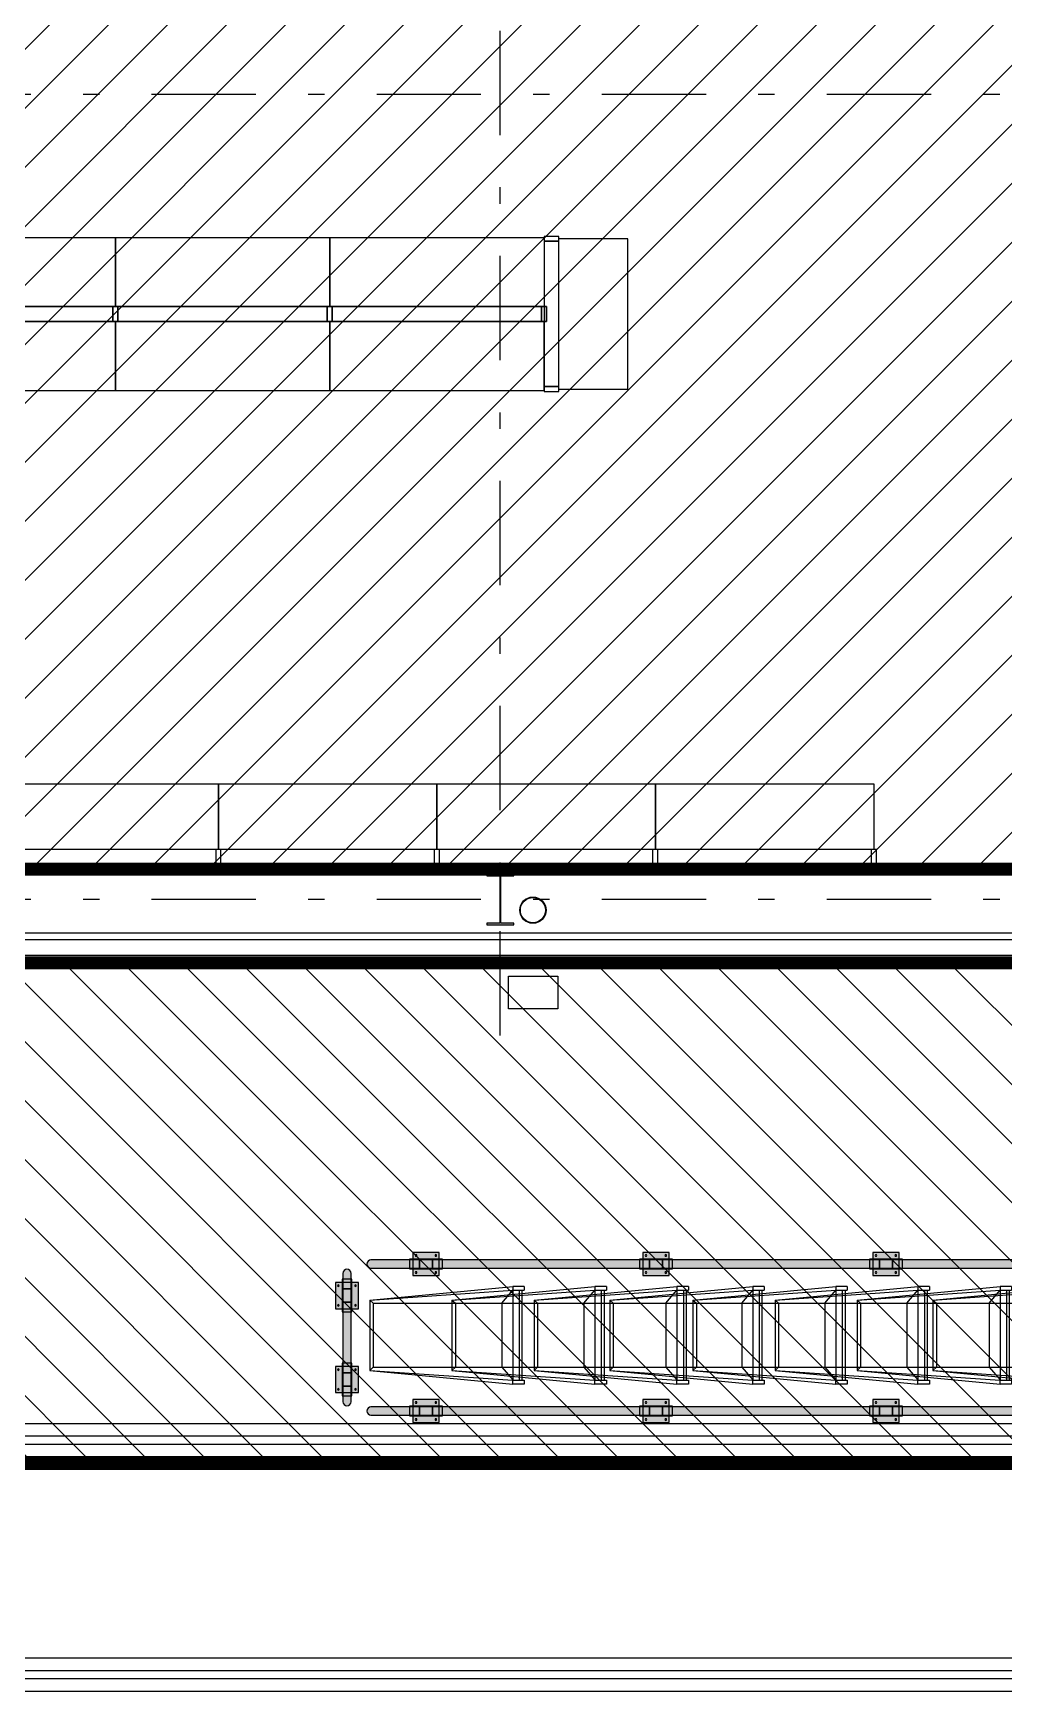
# Model space of a CAD drawing. Header units: millimetres. Extents: x -77 to 207, y -160 to 187.
# Drawn here: x -13.45 to -7.54, y -4.78 to 5.27 of the extents above; entities that cross this region are included whole.
import ezdxf
from ezdxf.xclip import XClip

# ---------------------------------------------------------------- set-up
doc = ezdxf.new("R2010")
doc.units = ezdxf.units.MM
doc.header["$LTSCALE"] = 0.1
doc.linetypes.add('X REF - ANELO INST bind$0$X REF - ANELO$0$DASHDOT2', pattern=[12.7, 6.35, -3.175, 0, -3.175])
doc.linetypes.add('X REF - ANELO INST bind$0$X REF - ANELO$0$DASHED', pattern=[0.75, 0.5, -0.25])
for name, color, linetype in [('C01 Foil blanco', 30, 'Continuous'), ('C08 CH trapezoidal', 148, 'Continuous'), ('X REF - ANELO INST bind$0$X REF - ANELO EXT$0$A-CORDONES', 8, 'Continuous'), ('X REF - ANELO INST bind$0$X REF - ANELO EXT$0$D-BARANDA', 8, 'Continuous'), ('X REF - ANELO INST bind$0$X REF - ANELO EXT$0$D-PARACHOQUE', 8, 'Continuous'), ('X REF - ANELO INST bind$0$X REF - ANELO EXT$0$E-GENERAL', 8, 'Continuous'), ('X REF - ANELO INST bind$0$X REF - ANELO EXT$0$E-REJILLAS', 8, 'Continuous'), ('X REF - ANELO INST bind$0$X REF - ANELO$0$A-CHAPA TRAPEZOIDAL', 8, 'Continuous'), ('X REF - ANELO INST bind$0$X REF - ANELO$0$A-TABIQUE PRY', 7, 'Continuous'), ('X REF - ANELO INST bind$0$X REF - ANELO$0$A-VISTAS', 8, 'Continuous'), ('X REF - ANELO INST bind$0$X REF - ANELO$0$E-GONDOLAS', 8, 'Continuous'), ('X REF - ANELO INST bind$0$X REF - ANELO$0$E-MONTANTE PLUVIAL', 8, 'Continuous'), ('X REF - ANELO INST bind$0$X REF - ANELO$0$MET-COLUMNA METALICA', 7, 'Continuous'), ('X REF - ANELO INST bind$0$X REF - ANELO$0$MET-CORREAS DE CV', 7, 'Continuous'), ('X REF - ANELO INST bind$0$X REF - ANELO$0$MET-EJE CABRIADAS', 8, 'X REF - ANELO INST bind$0$X REF - ANELO$0$DASHDOT2'), ('X REF - ANELO INST bind$0$X REF - ANELO$0$MET-LANA VIDRIO', 8, 'Continuous'), ('X REF - ANELO INST bind$0$X REF - ANELO$0$PROY', 8, 'X REF - ANELO INST bind$0$X REF - ANELO$0$DASHED')]:
    doc.layers.add(name, color=color, linetype=linetype)
doc.linetypes.add('X REF - ANELO INST bind$0$X REF - ANELO$0$REFERENCIAL CORTE TRANSVERSAL WM$0$BATTING', pattern='A,0.00254,-2.54,[134,ltypeshp.shx,S=2.54,R=0,X=-2.54,Y=0],-5.08,[134,ltypeshp.shx,S=2.54,R=180,X=2.54,Y=0],-2.54', length=10.16254)

# ---------------------------------------------------------------- blocks, each defined once
blk = doc.blocks.new('X REF - ANELO INST bind$0$X REF - ANELO$0$CMETP')
at = {"layer": 'X REF - ANELO INST bind$0$X REF - ANELO$0$MET-COLUMNA METALICA'}
blk.add_hatch(color=256, dxfattribs=at).paths.add_polyline_path([(-0.082, 0), (-0.082, 0.01), (-0.007, 0.01, 0.414214), (-0.003, 0.014), (-0.003, 0.296, 0.414214), (-0.007, 0.3), (-0.082, 0.3), (-0.082, 0.31), (0.082, 0.31), (0.082, 0.3), (0.007, 0.3, 0.414214), (0.003, 0.296), (0.003, 0.014, 0.414214), (0.007, 0.01), (0.082, 0.01), (0.082, 0)])
blk.add_lwpolyline([(0.082, 0.3), (0.082, 0.31), (-0.082, 0.31), (-0.082, 0.3), (-0.007, 0.3, -0.414214), (-0.003, 0.296), (-0.003, 0.014, -0.414214), (-0.007, 0.01), (-0.082, 0.01), (-0.082, 0), (0.082, 0), (0.082, 0.01), (0.007, 0.01, -0.414214), (0.003, 0.014), (0.003, 0.296, -0.414214), (0.007, 0.3)], format="xyb", close=True, dxfattribs=at)
blk = doc.blocks.new('X REF - ANELO INST bind$0$X REF - ANELO EXT$0$carros')
at = {"layer": 'X REF - ANELO INST bind$0$X REF - ANELO EXT$0$E-GENERAL'}
for p, q in [((-0.298, 2.901), (-0.298, 2.831)), ((-0.274, 2.901), (-0.298, 2.901)), ((-0.298, 2.901), (-0.298, 2.831)), ((-0.274, 2.901), (-0.298, 2.901)), ((-0.214, 1.961), (-0.298, 2.831)), ((-0.298, 2.831), (-0.274, 2.831)), ((-0.214, 1.961), (-0.298, 2.831)), ((-0.298, 2.831), (-0.274, 2.831)), ((-0.274, 2.887), (-0.274, 2.901)), ((-0.274, 2.887), (-0.274, 2.901)), ((0.274, 2.887), (-0.274, 2.887)), ((0.274, 2.887), (-0.274, 2.887)), ((-0.274, 2.831), (-0.274, 2.887)), ((-0.274, 2.831), (-0.274, 2.887)), ((0.275, 2.831), (-0.274, 2.831)), ((0.275, 2.831), (-0.274, 2.831)), ((-0.214, 1.961), (-0.274, 2.831)), ((-0.214, 1.961), (-0.274, 2.831)), ((0.275, 2.87), (-0.272, 2.87)), ((0.275, 2.87), (-0.272, 2.87)), ((-0.194, 2.764), (-0.272, 2.831)), ((-0.194, 2.764), (-0.272, 2.831)), ((0.196, 2.764), (0.275, 2.831)), ((0.196, 2.764), (0.275, 2.831)), ((0.214, 1.961), (0.275, 2.831)), ((0.214, 1.961), (0.298, 2.831)), ((0.214, 1.961), (0.275, 2.831)), ((0.214, 1.961), (0.298, 2.831)), ((0.275, 2.831), (0.275, 2.901)), ((0.298, 2.901), (0.275, 2.901)), ((0.275, 2.831), (0.275, 2.901)), ((0.298, 2.901), (0.275, 2.901)), ((0.298, 2.831), (0.275, 2.831)), ((0.298, 2.831), (0.275, 2.831)), ((0.298, 2.901), (0.298, 2.831)), ((0.298, 2.901), (0.298, 2.831)), ((0.196, 2.764), (-0.194, 2.764)), ((0.196, 2.764), (-0.194, 2.764)), ((-0.194, 1.982), (-0.194, 2.764)), ((-0.194, 1.982), (-0.194, 2.764)), ((0.196, 1.982), (0.196, 2.764)), ((0.196, 1.982), (0.196, 2.764)), ((-0.298, 2.44), (-0.298, 2.37)), ((-0.274, 2.44), (-0.298, 2.44)), ((-0.298, 2.44), (-0.298, 2.37)), ((-0.274, 2.44), (-0.298, 2.44)), ((-0.274, 2.426), (-0.274, 2.44)), ((-0.274, 2.426), (-0.274, 2.44)), ((0.274, 2.426), (-0.274, 2.426)), ((0.274, 2.426), (-0.274, 2.426)), ((-0.274, 2.37), (-0.274, 2.426)), ((-0.274, 2.37), (-0.274, 2.426)), ((0.275, 2.37), (0.275, 2.44)), ((0.298, 2.44), (0.275, 2.44)), ((0.275, 2.37), (0.275, 2.44)), ((0.298, 2.44), (0.275, 2.44)), ((0.298, 2.44), (0.298, 2.37)), ((0.298, 2.44), (0.298, 2.37)), ((-0.214, 1.5), (-0.298, 2.37)), ((-0.298, 2.37), (-0.274, 2.37)), ((-0.214, 1.5), (-0.298, 2.37)), ((-0.298, 2.37), (-0.274, 2.37)), ((0.275, 2.37), (-0.274, 2.37)), ((0.275, 2.37), (-0.274, 2.37)), ((-0.214, 1.5), (-0.274, 2.37)), ((-0.214, 1.5), (-0.274, 2.37)), ((0.275, 2.409), (-0.272, 2.409)), ((0.275, 2.409), (-0.272, 2.409)), ((-0.194, 2.303), (-0.272, 2.37)), ((-0.194, 2.303), (-0.272, 2.37)), ((0.196, 2.303), (0.275, 2.37)), ((0.196, 2.303), (0.275, 2.37)), ((0.214, 1.5), (0.275, 2.37)), ((0.214, 1.5), (0.298, 2.37)), ((0.214, 1.5), (0.275, 2.37)), ((0.214, 1.5), (0.298, 2.37)), ((0.298, 2.37), (0.275, 2.37)), ((0.298, 2.37), (0.275, 2.37)), ((0.196, 2.303), (-0.194, 2.303)), ((0.196, 2.303), (-0.194, 2.303)), ((-0.194, 1.521), (-0.194, 2.303)), ((-0.194, 1.521), (-0.194, 2.303)), ((0.196, 1.521), (0.196, 2.303)), ((0.196, 1.521), (0.196, 2.303)), ((-0.298, 1.94), (-0.298, 1.87)), ((-0.274, 1.94), (-0.298, 1.94)), ((-0.298, 1.94), (-0.298, 1.87)), ((-0.274, 1.94), (-0.298, 1.94)), ((-0.274, 1.926), (-0.274, 1.94)), ((-0.274, 1.926), (-0.274, 1.94)), ((0.274, 1.926), (-0.274, 1.926)), ((0.274, 1.926), (-0.274, 1.926)), ((-0.274, 1.87), (-0.274, 1.926)), ((-0.274, 1.87), (-0.274, 1.926)), ((-0.194, 1.982), (-0.214, 1.961)), ((-0.194, 1.982), (-0.214, 1.961)), ((0.214, 1.961), (-0.214, 1.961)), ((0.214, 1.961), (-0.214, 1.961)), ((0.196, 1.982), (-0.194, 1.982)), ((0.196, 1.982), (-0.194, 1.982)), ((0.214, 1.961), (0.196, 1.982)), ((0.214, 1.961), (0.196, 1.982)), ((0.275, 1.87), (0.275, 1.94)), ((0.298, 1.94), (0.275, 1.94)), ((0.275, 1.87), (0.275, 1.94)), ((0.298, 1.94), (0.275, 1.94)), ((0.298, 1.94), (0.298, 1.87)), ((0.298, 1.94), (0.298, 1.87)), ((-0.214, 1), (-0.298, 1.87)), ((-0.298, 1.87), (-0.274, 1.87)), ((-0.214, 1), (-0.298, 1.87)), ((-0.298, 1.87), (-0.274, 1.87)), ((0.275, 1.87), (-0.274, 1.87)), ((0.275, 1.87), (-0.274, 1.87)), ((-0.214, 1), (-0.274, 1.87)), ((-0.214, 1), (-0.274, 1.87)), ((0.275, 1.909), (-0.272, 1.909)), ((0.275, 1.909), (-0.272, 1.909)), ((-0.194, 1.803), (-0.272, 1.87)), ((-0.194, 1.803), (-0.272, 1.87)), ((0.196, 1.803), (0.275, 1.87)), ((0.196, 1.803), (0.275, 1.87)), ((0.214, 1), (0.275, 1.87)), ((0.214, 1), (0.298, 1.87)), ((0.214, 1), (0.275, 1.87)), ((0.214, 1), (0.298, 1.87)), ((0.298, 1.87), (0.275, 1.87)), ((0.298, 1.87), (0.275, 1.87)), ((0.196, 1.803), (-0.194, 1.803)), ((0.196, 1.803), (-0.194, 1.803)), ((-0.194, 1.021), (-0.194, 1.803)), ((-0.194, 1.021), (-0.194, 1.803)), ((0.196, 1.021), (0.196, 1.803)), ((0.196, 1.021), (0.196, 1.803)), ((-0.194, 1.521), (-0.214, 1.5)), ((-0.194, 1.521), (-0.214, 1.5)), ((0.196, 1.521), (-0.194, 1.521)), ((0.196, 1.521), (-0.194, 1.521)), ((0.214, 1.5), (0.196, 1.521)), ((0.214, 1.5), (0.196, 1.521)), ((-0.298, 1.44), (-0.298, 1.37)), ((-0.274, 1.44), (-0.298, 1.44)), ((-0.298, 1.44), (-0.298, 1.37)), ((-0.274, 1.44), (-0.298, 1.44)), ((-0.274, 1.426), (-0.274, 1.44)), ((-0.274, 1.426), (-0.274, 1.44)), ((0.274, 1.426), (-0.274, 1.426)), ((0.274, 1.426), (-0.274, 1.426)), ((-0.274, 1.37), (-0.274, 1.426)), ((-0.274, 1.37), (-0.274, 1.426)), ((0.275, 1.409), (-0.272, 1.409)), ((0.275, 1.409), (-0.272, 1.409)), ((0.214, 1.5), (-0.214, 1.5)), ((0.214, 1.5), (-0.214, 1.5)), ((0.275, 1.37), (0.275, 1.44)), ((0.298, 1.44), (0.275, 1.44)), ((0.275, 1.37), (0.275, 1.44)), ((0.298, 1.44), (0.275, 1.44)), ((0.298, 1.44), (0.298, 1.37)), ((0.298, 1.44), (0.298, 1.37)), ((-0.214, 0.5), (-0.298, 1.37)), ((-0.298, 1.37), (-0.274, 1.37)), ((-0.214, 0.5), (-0.298, 1.37)), ((-0.298, 1.37), (-0.274, 1.37)), ((0.275, 1.37), (-0.274, 1.37)), ((0.275, 1.37), (-0.274, 1.37)), ((-0.214, 0.5), (-0.274, 1.37)), ((-0.214, 0.5), (-0.274, 1.37)), ((-0.194, 1.303), (-0.272, 1.37)), ((-0.194, 1.303), (-0.272, 1.37)), ((0.196, 1.303), (0.275, 1.37)), ((0.196, 1.303), (0.275, 1.37)), ((0.214, 0.5), (0.275, 1.37)), ((0.214, 0.5), (0.298, 1.37)), ((0.214, 0.5), (0.275, 1.37)), ((0.214, 0.5), (0.298, 1.37)), ((0.298, 1.37), (0.275, 1.37)), ((0.298, 1.37), (0.275, 1.37)), ((0.196, 1.303), (-0.194, 1.303)), ((0.196, 1.303), (-0.194, 1.303)), ((-0.194, 0.521), (-0.194, 1.303)), ((-0.194, 0.521), (-0.194, 1.303)), ((0.196, 0.521), (0.196, 1.303)), ((0.196, 0.521), (0.196, 1.303)), ((-0.194, 1.021), (-0.214, 1)), ((-0.194, 1.021), (-0.214, 1)), ((0.196, 1.021), (-0.194, 1.021)), ((0.196, 1.021), (-0.194, 1.021)), ((0.214, 1), (0.196, 1.021)), ((0.214, 1), (0.196, 1.021)), ((0.214, 1), (-0.214, 1)), ((0.214, 1), (-0.214, 1)), ((-0.194, 0.521), (-0.214, 0.5)), ((-0.194, 0.521), (-0.214, 0.5)), ((0.196, 0.521), (-0.194, 0.521)), ((0.196, 0.521), (-0.194, 0.521)), ((0.214, 0.5), (0.196, 0.521)), ((0.214, 0.5), (0.196, 0.521)), ((0.214, 0.5), (-0.214, 0.5)), ((0.214, 0.5), (-0.214, 0.5))]:
    blk.add_line(p, q, dxfattribs=at)
blk = doc.blocks.new('X REF - ANELO INST bind$0$X REF - ANELO EXT$0$rpluvial')
blk.add_lwpolyline([(1964.572, 1190.327), (1964.872, 1190.327), (1964.872, 1190.527), (1964.572, 1190.527)], close=True)
blk = doc.blocks.new('X REF - ANELO INST bind$0$X REF - ANELO EXT$0$PLT - Parachoque pie')
at = {"layer": 'X REF - ANELO INST bind$0$X REF - ANELO EXT$0$D-PARACHOQUE'}
blk.add_hatch(color=254, dxfattribs=at).paths.add_polyline_path([(0, 0.16), (0.14, 0.16), (0.14, 0), (0, 0)])
h = blk.add_hatch(color=253, dxfattribs=at)
h.paths.add_polyline_path([(0.041, 0.18), (0.099, 0.18), (0.099, 0.12), (0.041, 0.12)])
h.paths.add_polyline_path([(0.04, 0.12), (0.1, 0.12), (0.1, 0.04), (0.04, 0.04)])
h.paths.add_polyline_path([(0.041, 0.04), (0.099, 0.04), (0.099, -0.02), (0.041, -0.02)])
for points in [[(0, 0.16), (0.14, 0.16), (0.14, 0), (0, 0)], [(0.04, 0.12), (0.1, 0.12), (0.1, 0.04), (0.04, 0.04)], [(0.041, 0.18), (0.099, 0.18), (0.099, 0.12), (0.041, 0.12)], [(0.041, 0.04), (0.099, 0.04), (0.099, -0.02), (0.041, -0.02)]]:
    blk.add_lwpolyline(points, close=True, dxfattribs=at)
for centre in [(0.018, 0.14, -0.012), (0.122, 0.14, -0.012), (0.018, 0.02, -0.012), (0.122, 0.02, -0.012)]:
    blk.add_circle(centre, 0.00498, dxfattribs=at)
blk = doc.blocks.new('X REF - ANELO INST bind$0$X REF - ANELO EXT')
at = {"layer": 'X REF - ANELO INST bind$0$X REF - ANELO EXT$0$D-PARACHOQUE'}
h = blk.add_hatch(color=253, dxfattribs=at)
edge = h.paths.add_edge_path()
edge.add_line((-11.396, -2.244), (-5.126, -2.244))
edge.add_arc((-5.126, -2.219), 0.025, 270, 450)
edge.add_line((-5.126, -2.194), (-11.396, -2.194))
edge.add_arc((-11.396, -2.219), 0.025, 90, 270)
h = blk.add_hatch(color=253, dxfattribs=at)
edge = h.paths.add_edge_path()
edge.add_line((-11.567, -2.276), (-11.567, -3.057))
edge.add_arc((-11.542, -3.057), 0.025, 180, 360)
edge.add_line((-11.517, -3.057), (-11.517, -2.276))
edge.add_arc((-11.542, -2.276), 0.025, 0, 180)
h = blk.add_hatch(color=253, dxfattribs=at)
edge = h.paths.add_edge_path()
edge.add_line((-11.396, -3.139), (-5.126, -3.139))
edge.add_arc((-5.126, -3.114), 0.025, 270, 450)
edge.add_line((-5.126, -3.089), (-11.396, -3.089))
edge.add_arc((-11.396, -3.114), 0.025, 90, 270)
at = {"layer": 'X REF - ANELO INST bind$0$X REF - ANELO EXT$0$A-CORDONES'}
blk.add_lwpolyline([(-4.983, -3.391), (-4.983, -3.191), (-19.997, -3.191), (-19.997, -6.047), (-19.797, -6.047), (-19.797, -3.391)], close=True, dxfattribs=at)
blk.add_lwpolyline([(2.887, -3.391), (2.887, -3.191), (0.253, -3.191), (-4.983, -4.619), (-18.297, -4.619), (-18.297, -4.819), (-4.956, -4.819), (0.279, -3.391), (2.887, -3.391)], dxfattribs=at)
at = {"layer": 'X REF - ANELO INST bind$0$X REF - ANELO EXT$0$D-BARANDA'}
for points in [[(-19.811, -3.316), (-5.058, -3.316, 0.995994), (-5.058, -3.266), (-19.811, -3.266, 0.903922)], [(-4.969, -4.744), (-18.222, -4.744, -0.995994), (-18.222, -4.694), (-4.969, -4.694, -0.903922)]]:
    blk.add_lwpolyline(points, format="xyb", close=True, dxfattribs=at)
at = {"layer": 'X REF - ANELO INST bind$0$X REF - ANELO EXT$0$D-PARACHOQUE'}
for points in [[(-11.396, -2.244), (-5.126, -2.244, 1), (-5.126, -2.194), (-11.396, -2.194, 1), (-11.396, -2.244), (-11.396, -2.244)], [(-11.567, -2.276), (-11.567, -3.057, 1), (-11.517, -3.057), (-11.517, -2.276, 1), (-11.567, -2.276), (-11.567, -2.276)], [(-11.396, -3.139), (-5.126, -3.139, 1), (-5.126, -3.089), (-11.396, -3.089, 1), (-11.396, -3.139), (-11.396, -3.139)]]:
    blk.add_lwpolyline(points, format="xyb", dxfattribs=at)
at = {"xscale": -1}
for p, rotation in [((-11.141, -2.289), 270), ((-9.741, -2.289), 270), ((-8.341, -2.289), 270), ((-11.612, -2.331), 180), ((-11.612, -2.842), 180), ((-11.141, -3.184), 270), ((-9.741, -3.184), 270), ((-8.341, -3.184), 270)]:
    blk.add_blockref('X REF - ANELO INST bind$0$X REF - ANELO EXT$0$PLT - Parachoque pie', p, dxfattribs=dict(at, rotation=rotation))
at = {"layer": 'X REF - ANELO INST bind$0$X REF - ANELO EXT$0$E-GENERAL', "xscale": -1, "rotation": 269.9998477948632}
for p in [(-11.903, -2.653, -0.013), (-9.936, -2.653, -0.013)]:
    blk.add_blockref('X REF - ANELO INST bind$0$X REF - ANELO EXT$0$carros', p, dxfattribs=at)
at = {"layer": 'X REF - ANELO INST bind$0$X REF - ANELO EXT$0$E-REJILLAS', "xscale": -1, "rotation": 180}
blk.add_blockref('X REF - ANELO INST bind$0$X REF - ANELO EXT$0$rpluvial', (-1975.131, 1189.861, -0.01), dxfattribs=at)
blk = doc.blocks.new('X REF - ANELO INST bind$0$X REF - ANELO$0$contrapared 0.80')
at = {"layer": 'X REF - ANELO INST bind$0$X REF - ANELO$0$E-GONDOLAS'}
for p, q in [((1944.063, 679.523), (1944.063, 678.163)), ((1944.063, 679.523), (1944.163, 679.523)), ((1944.163, 679.523), (1944.163, 678.163)), ((1944.563, 679.508), (1944.163, 679.508)), ((1944.563, 678.178), (1944.563, 679.508)), ((1944.063, 679.493), (1944.163, 679.493)), ((1944.063, 678.193), (1944.163, 678.193)), ((1944.063, 678.163), (1944.163, 678.163)), ((1944.163, 678.178), (1944.563, 678.178))]:
    blk.add_line(p, q, dxfattribs=at)
blk = doc.blocks.new('X REF - ANELO INST bind$0$X REF - ANELO$0$TRAMO CENTRAL')
at = {"layer": 'X REF - ANELO INST bind$0$X REF - ANELO$0$E-GONDOLAS'}
for points in [[(1353.744, 558.952), (1355.049, 558.952), (1355.049, 559.372), (1353.744, 559.372)], [(1353.729, 558.862), (1353.759, 558.862), (1353.759, 558.952), (1353.729, 558.952)], [(1353.729, 558.952), (1353.759, 558.952), (1353.759, 558.862), (1353.729, 558.862)], [(1353.759, 558.862), (1355.034, 558.862), (1355.034, 558.952), (1353.759, 558.952)], [(1353.759, 558.952), (1355.034, 558.952), (1355.034, 558.862), (1353.759, 558.862)], [(1355.034, 558.862), (1355.064, 558.862), (1355.064, 558.952), (1355.034, 558.952)], [(1355.034, 558.952), (1355.064, 558.952), (1355.064, 558.862), (1355.034, 558.862)], [(1353.744, 558.862), (1355.049, 558.862), (1355.049, 558.442), (1353.744, 558.442)]]:
    blk.add_lwpolyline(points, close=True, dxfattribs=at)
blk = doc.blocks.new('X REF - ANELO INST bind$0$X REF - ANELO$0$PUNTERA')
at = {"layer": 'X REF - ANELO INST bind$0$X REF - ANELO$0$E-GONDOLAS'}
for p, q in [((1350.083, 558.73), (1349.168, 558.73)), ((1349.168, 558.73), (1349.168, 558.31)), ((1350.083, 558.31), (1350.083, 558.73)), ((1350.068, 558.31), (1349.183, 558.31)), ((1349.183, 558.31), (1349.183, 558.22)), ((1349.183, 558.22), (1350.068, 558.22)), ((1350.068, 558.22), (1350.068, 558.31))]:
    blk.add_line(p, q, dxfattribs=at)
for points in [[(1349.153, 558.22), (1349.183, 558.22), (1349.183, 558.31), (1349.153, 558.31)], [(1350.068, 558.22), (1350.098, 558.22), (1350.098, 558.31), (1350.068, 558.31)]]:
    blk.add_lwpolyline(points, close=True, dxfattribs=at)
blk = doc.blocks.new('X REF - ANELO INST bind$0$X REF - ANELO')
at = {"layer": 'X REF - ANELO INST bind$0$X REF - ANELO$0$A-CHAPA TRAPEZOIDAL'}
for points in [[(-11.975, -0.394, 0.0006, 0.0006, 0), (-12, -0.394, 0.0006, 0.0006, 0), (-12.004, -0.39, 0.0006, 0.0006, 0), (-12.034, -0.39, 0.0006, 0.0006, 0), (-12.038, -0.394, 0.0006, 0.0006, 0), (-12.068, -0.394, 0.0006, 0.0006, 0), (-12.072, -0.39, 0.0006, 0.0006, 0), (-12.102, -0.39, 0.0006, 0.0006, 0), (-12.131, -0.418, 0.0006, 0.0006, 0), (-12.161, -0.418, 0.0006, 0.0006, 0), (-12.189, -0.39, 0.0006, 0.0006, 0), (-12.219, -0.39, 0.0006, 0.0006, 0), (-12.223, -0.394, 0.0006, 0.0006, 0), (-12.253, -0.394, 0.0006, 0.0006, 0), (-12.257, -0.39, 0.0006, 0.0006, 0), (-12.287, -0.39, 0.0006, 0.0006, 0), (-12.291, -0.394, 0.0006, 0.0006, 0), (-12.321, -0.394, 0.0006, 0.0006, 0), (-12.325, -0.39, 0.0006, 0.0006, 0), (-12.355, -0.39, 0.0006, 0.0006, 0), (-12.383, -0.418, 0.0006, 0.0006, 0), (-12.413, -0.418, 0.0006, 0.0006, 0), (-12.442, -0.39, 0.0006, 0.0006, 0), (-12.472, -0.39, 0.0006, 0.0006, 0), (-12.476, -0.394, 0.0006, 0.0006, 0), (-12.506, -0.394, 0.0006, 0.0006, 0), (-12.51, -0.39, 0.0006, 0.0006, 0), (-12.54, -0.39, 0.0006, 0.0006, 0), (-12.544, -0.394, 0.0006, 0.0006, 0), (-12.574, -0.394, 0.0006, 0.0006, 0), (-12.578, -0.39, 0.0006, 0.0006, 0), (-12.608, -0.39, 0.0006, 0.0006, 0), (-12.636, -0.418, 0.0006, 0.0006, 0), (-12.666, -0.418, 0.0006, 0.0006, 0), (-12.694, -0.39, 0.0006, 0.0006, 0), (-12.724, -0.39, 0.0006, 0.0006, 0), (-12.728, -0.394, 0.0006, 0.0006, 0), (-12.758, -0.394, 0.0006, 0.0006, 0), (-12.762, -0.39, 0.0006, 0.0006, 0), (-12.792, -0.39, 0.0006, 0.0006, 0), (-12.796, -0.394, 0.0006, 0.0006, 0), (-12.826, -0.394, 0.0006, 0.0006, 0), (-12.83, -0.39, 0.0006, 0.0006, 0), (-12.86, -0.39, 0.0006, 0.0006, 0), (-12.888, -0.418, 0.0006, 0.0006, 0), (-12.918, -0.418, 0.0006, 0.0006, 0), (-12.947, -0.39, 0.0006, 0.0006, 0), (-12.977, -0.39, 0.0006, 0.0006, 0), (-12.981, -0.394, 0.0006, 0.0006, 0), (-13.011, -0.394, 0.0006, 0.0006, 0), (-13.015, -0.39, 0.0006, 0.0006, 0), (-13.045, -0.39, 0.0006, 0.0006, 0), (-13.049, -0.394, 0.0006, 0.0006, 0), (-13.079, -0.394, 0.0006, 0.0006, 0), (-13.083, -0.39, 0.0006, 0.0006, 0), (-13.113, -0.39, 0.0006, 0.0006, 0), (-13.141, -0.418, 0.0006, 0.0006, 0), (-13.171, -0.418, 0.0006, 0.0006, 0), (-13.199, -0.39, 0.0006, 0.0006, 0), (-13.229, -0.39, 0.0006, 0.0006, 0), (-13.233, -0.394, 0.0006, 0.0006, 0), (-13.263, -0.394, 0.0006, 0.0006, 0), (-13.267, -0.39, 0.0006, 0.0006, 0), (-13.297, -0.39, 0.0006, 0.0006, 0), (-13.301, -0.394, 0.0006, 0.0006, 0), (-13.331, -0.394, 0.0006, 0.0006, 0), (-13.335, -0.39, 0.0006, 0.0006, 0), (-13.365, -0.39, 0.0006, 0.0006, 0), (-13.394, -0.418, 0.0006, 0.0006, 0), (-13.424, -0.418, 0.0006, 0.0006, 0), (-13.452, -0.39, 0, 0, 0)], [(-10.499, -0.394, 0.0006, 0.0006, 0), (-10.524, -0.394, 0.0006, 0.0006, 0), (-10.528, -0.39, 0.0006, 0.0006, 0), (-10.558, -0.39, 0.0006, 0.0006, 0), (-10.562, -0.394, 0.0006, 0.0006, 0), (-10.592, -0.394, 0.0006, 0.0006, 0), (-10.596, -0.39, 0.0006, 0.0006, 0), (-10.626, -0.39, 0.0006, 0.0006, 0), (-10.654, -0.418, 0.0006, 0.0006, 0), (-10.684, -0.418, 0.0006, 0.0006, 0), (-10.712, -0.39, 0.0006, 0.0006, 0), (-10.742, -0.39, 0.0006, 0.0006, 0), (-10.746, -0.394, 0.0006, 0.0006, 0), (-10.776, -0.394, 0.0006, 0.0006, 0), (-10.78, -0.39, 0.0006, 0.0006, 0), (-10.81, -0.39, 0.0006, 0.0006, 0), (-10.814, -0.394, 0.0006, 0.0006, 0), (-10.844, -0.394, 0.0006, 0.0006, 0), (-10.848, -0.39, 0.0006, 0.0006, 0), (-10.878, -0.39, 0.0006, 0.0006, 0), (-10.907, -0.418, 0.0006, 0.0006, 0), (-10.937, -0.418, 0.0006, 0.0006, 0), (-10.965, -0.39, 0.0006, 0.0006, 0), (-10.995, -0.39, 0.0006, 0.0006, 0), (-10.999, -0.394, 0.0006, 0.0006, 0), (-11.029, -0.394, 0.0006, 0.0006, 0), (-11.033, -0.39, 0.0006, 0.0006, 0), (-11.063, -0.39, 0.0006, 0.0006, 0), (-11.067, -0.394, 0.0006, 0.0006, 0), (-11.097, -0.394, 0.0006, 0.0006, 0), (-11.101, -0.39, 0.0006, 0.0006, 0), (-11.131, -0.39, 0.0006, 0.0006, 0), (-11.159, -0.418, 0.0006, 0.0006, 0), (-11.189, -0.418, 0.0006, 0.0006, 0), (-11.218, -0.39, 0.0006, 0.0006, 0), (-11.248, -0.39, 0.0006, 0.0006, 0), (-11.252, -0.394, 0.0006, 0.0006, 0), (-11.282, -0.394, 0.0006, 0.0006, 0), (-11.286, -0.39, 0.0006, 0.0006, 0), (-11.316, -0.39, 0.0006, 0.0006, 0), (-11.32, -0.394, 0.0006, 0.0006, 0), (-11.35, -0.394, 0.0006, 0.0006, 0), (-11.354, -0.39, 0.0006, 0.0006, 0), (-11.384, -0.39, 0.0006, 0.0006, 0), (-11.412, -0.418, 0.0006, 0.0006, 0), (-11.442, -0.418, 0.0006, 0.0006, 0), (-11.47, -0.39, 0.0006, 0.0006, 0), (-11.5, -0.39, 0.0006, 0.0006, 0), (-11.504, -0.394, 0.0006, 0.0006, 0), (-11.534, -0.394, 0.0006, 0.0006, 0), (-11.538, -0.39, 0.0006, 0.0006, 0), (-11.568, -0.39, 0.0006, 0.0006, 0), (-11.572, -0.394, 0.0006, 0.0006, 0), (-11.602, -0.394, 0.0006, 0.0006, 0), (-11.606, -0.39, 0.0006, 0.0006, 0), (-11.636, -0.39, 0.0006, 0.0006, 0), (-11.664, -0.418, 0.0006, 0.0006, 0), (-11.694, -0.418, 0.0006, 0.0006, 0), (-11.723, -0.39, 0.0006, 0.0006, 0), (-11.753, -0.39, 0.0006, 0.0006, 0), (-11.757, -0.394, 0.0006, 0.0006, 0), (-11.787, -0.394, 0.0006, 0.0006, 0), (-11.791, -0.39, 0.0006, 0.0006, 0), (-11.821, -0.39, 0.0006, 0.0006, 0), (-11.825, -0.394, 0.0006, 0.0006, 0), (-11.855, -0.394, 0.0006, 0.0006, 0), (-11.859, -0.39, 0.0006, 0.0006, 0), (-11.889, -0.39, 0.0006, 0.0006, 0), (-11.917, -0.418, 0.0006, 0.0006, 0), (-11.947, -0.418, 0.0006, 0.0006, 0), (-11.975, -0.39, 0, 0, 0)], [(-9.021, -0.394, 0.0006, 0.0006, 0), (-9.046, -0.394, 0.0006, 0.0006, 0), (-9.05, -0.39, 0.0006, 0.0006, 0), (-9.08, -0.39, 0.0006, 0.0006, 0), (-9.084, -0.394, 0.0006, 0.0006, 0), (-9.114, -0.394, 0.0006, 0.0006, 0), (-9.118, -0.39, 0.0006, 0.0006, 0), (-9.148, -0.39, 0.0006, 0.0006, 0), (-9.176, -0.418, 0.0006, 0.0006, 0), (-9.206, -0.418, 0.0006, 0.0006, 0), (-9.235, -0.39, 0.0006, 0.0006, 0), (-9.265, -0.39, 0.0006, 0.0006, 0), (-9.269, -0.394, 0.0006, 0.0006, 0), (-9.299, -0.394, 0.0006, 0.0006, 0), (-9.303, -0.39, 0.0006, 0.0006, 0), (-9.333, -0.39, 0.0006, 0.0006, 0), (-9.337, -0.394, 0.0006, 0.0006, 0), (-9.367, -0.394, 0.0006, 0.0006, 0), (-9.371, -0.39, 0.0006, 0.0006, 0), (-9.401, -0.39, 0.0006, 0.0006, 0), (-9.429, -0.418, 0.0006, 0.0006, 0), (-9.459, -0.418, 0.0006, 0.0006, 0), (-9.487, -0.39, 0.0006, 0.0006, 0), (-9.517, -0.39, 0.0006, 0.0006, 0), (-9.521, -0.394, 0.0006, 0.0006, 0), (-9.551, -0.394, 0.0006, 0.0006, 0), (-9.555, -0.39, 0.0006, 0.0006, 0), (-9.585, -0.39, 0.0006, 0.0006, 0), (-9.589, -0.394, 0.0006, 0.0006, 0), (-9.619, -0.394, 0.0006, 0.0006, 0), (-9.623, -0.39, 0.0006, 0.0006, 0), (-9.653, -0.39, 0.0006, 0.0006, 0), (-9.681, -0.418, 0.0006, 0.0006, 0), (-9.711, -0.418, 0.0006, 0.0006, 0), (-9.74, -0.39, 0.0006, 0.0006, 0), (-9.77, -0.39, 0.0006, 0.0006, 0), (-9.774, -0.394, 0.0006, 0.0006, 0), (-9.804, -0.394, 0.0006, 0.0006, 0), (-9.808, -0.39, 0.0006, 0.0006, 0), (-9.838, -0.39, 0.0006, 0.0006, 0), (-9.842, -0.394, 0.0006, 0.0006, 0), (-9.872, -0.394, 0.0006, 0.0006, 0), (-9.876, -0.39, 0.0006, 0.0006, 0), (-9.906, -0.39, 0.0006, 0.0006, 0), (-9.934, -0.418, 0.0006, 0.0006, 0), (-9.964, -0.418, 0.0006, 0.0006, 0), (-9.992, -0.39, 0.0006, 0.0006, 0), (-10.022, -0.39, 0.0006, 0.0006, 0), (-10.026, -0.394, 0.0006, 0.0006, 0), (-10.056, -0.394, 0.0006, 0.0006, 0), (-10.06, -0.39, 0.0006, 0.0006, 0), (-10.09, -0.39, 0.0006, 0.0006, 0), (-10.094, -0.394, 0.0006, 0.0006, 0), (-10.124, -0.394, 0.0006, 0.0006, 0), (-10.128, -0.39, 0.0006, 0.0006, 0), (-10.158, -0.39, 0.0006, 0.0006, 0), (-10.187, -0.418, 0.0006, 0.0006, 0), (-10.217, -0.418, 0.0006, 0.0006, 0), (-10.245, -0.39, 0.0006, 0.0006, 0), (-10.275, -0.39, 0.0006, 0.0006, 0), (-10.279, -0.394, 0.0006, 0.0006, 0), (-10.309, -0.394, 0.0006, 0.0006, 0), (-10.313, -0.39, 0.0006, 0.0006, 0), (-10.343, -0.39, 0.0006, 0.0006, 0), (-10.347, -0.394, 0.0006, 0.0006, 0), (-10.377, -0.394, 0.0006, 0.0006, 0), (-10.381, -0.39, 0.0006, 0.0006, 0), (-10.411, -0.39, 0.0006, 0.0006, 0), (-10.439, -0.418, 0.0006, 0.0006, 0), (-10.469, -0.418, 0.0006, 0.0006, 0), (-10.497, -0.39, 0, 0, 0)], [(-7.544, -0.394, 0.0006, 0.0006, 0), (-7.569, -0.394, 0.0006, 0.0006, 0), (-7.573, -0.39, 0.0006, 0.0006, 0), (-7.603, -0.39, 0.0006, 0.0006, 0), (-7.607, -0.394, 0.0006, 0.0006, 0), (-7.637, -0.394, 0.0006, 0.0006, 0), (-7.641, -0.39, 0.0006, 0.0006, 0), (-7.671, -0.39, 0.0006, 0.0006, 0), (-7.7, -0.418, 0.0006, 0.0006, 0), (-7.73, -0.418, 0.0006, 0.0006, 0), (-7.758, -0.39, 0.0006, 0.0006, 0), (-7.788, -0.39, 0.0006, 0.0006, 0), (-7.792, -0.394, 0.0006, 0.0006, 0), (-7.822, -0.394, 0.0006, 0.0006, 0), (-7.826, -0.39, 0.0006, 0.0006, 0), (-7.856, -0.39, 0.0006, 0.0006, 0), (-7.86, -0.394, 0.0006, 0.0006, 0), (-7.89, -0.394, 0.0006, 0.0006, 0), (-7.894, -0.39, 0.0006, 0.0006, 0), (-7.924, -0.39, 0.0006, 0.0006, 0), (-7.952, -0.418, 0.0006, 0.0006, 0), (-7.982, -0.418, 0.0006, 0.0006, 0), (-8.011, -0.39, 0.0006, 0.0006, 0), (-8.041, -0.39, 0.0006, 0.0006, 0), (-8.045, -0.394, 0.0006, 0.0006, 0), (-8.075, -0.394, 0.0006, 0.0006, 0), (-8.079, -0.39, 0.0006, 0.0006, 0), (-8.109, -0.39, 0.0006, 0.0006, 0), (-8.113, -0.394, 0.0006, 0.0006, 0), (-8.143, -0.394, 0.0006, 0.0006, 0), (-8.147, -0.39, 0.0006, 0.0006, 0), (-8.177, -0.39, 0.0006, 0.0006, 0), (-8.205, -0.418, 0.0006, 0.0006, 0), (-8.235, -0.418, 0.0006, 0.0006, 0), (-8.263, -0.39, 0.0006, 0.0006, 0), (-8.293, -0.39, 0.0006, 0.0006, 0), (-8.297, -0.394, 0.0006, 0.0006, 0), (-8.327, -0.394, 0.0006, 0.0006, 0), (-8.331, -0.39, 0.0006, 0.0006, 0), (-8.361, -0.39, 0.0006, 0.0006, 0), (-8.365, -0.394, 0.0006, 0.0006, 0), (-8.395, -0.394, 0.0006, 0.0006, 0), (-8.399, -0.39, 0.0006, 0.0006, 0), (-8.429, -0.39, 0.0006, 0.0006, 0), (-8.457, -0.418, 0.0006, 0.0006, 0), (-8.487, -0.418, 0.0006, 0.0006, 0), (-8.516, -0.39, 0.0006, 0.0006, 0), (-8.546, -0.39, 0.0006, 0.0006, 0), (-8.55, -0.394, 0.0006, 0.0006, 0), (-8.58, -0.394, 0.0006, 0.0006, 0), (-8.584, -0.39, 0.0006, 0.0006, 0), (-8.614, -0.39, 0.0006, 0.0006, 0), (-8.618, -0.394, 0.0006, 0.0006, 0), (-8.648, -0.394, 0.0006, 0.0006, 0), (-8.652, -0.39, 0.0006, 0.0006, 0), (-8.682, -0.39, 0.0006, 0.0006, 0), (-8.71, -0.418, 0.0006, 0.0006, 0), (-8.74, -0.418, 0.0006, 0.0006, 0), (-8.768, -0.39, 0.0006, 0.0006, 0), (-8.798, -0.39, 0.0006, 0.0006, 0), (-8.802, -0.394, 0.0006, 0.0006, 0), (-8.832, -0.394, 0.0006, 0.0006, 0), (-8.836, -0.39, 0.0006, 0.0006, 0), (-8.866, -0.39, 0.0006, 0.0006, 0), (-8.87, -0.394, 0.0006, 0.0006, 0), (-8.9, -0.394, 0.0006, 0.0006, 0), (-8.904, -0.39, 0.0006, 0.0006, 0), (-8.934, -0.39, 0.0006, 0.0006, 0), (-8.963, -0.418, 0.0006, 0.0006, 0), (-8.993, -0.418, 0.0006, 0.0006, 0), (-9.021, -0.39, 0, 0, 0)]]:
    blk.add_lwpolyline(points, format="xyseb", dxfattribs=at)
at = {"layer": 'X REF - ANELO INST bind$0$X REF - ANELO$0$A-TABIQUE PRY'}
for points in [[(-16.02, 0.185), (-10.609, 0.185), (-10.609, 0.17), (-16.02, 0.17)], [(-5.198, 0.185), (-10.609, 0.185), (-10.609, 0.17), (-5.198, 0.17)]]:
    blk.add_lwpolyline(points, close=True, dxfattribs=at)
at = {"layer": 'X REF - ANELO INST bind$0$X REF - ANELO$0$A-VISTAS'}
blk.add_line((-4.588, -0.205), (-29.696, -0.205, -0.001), dxfattribs=at)
at = {"layer": 'X REF - ANELO INST bind$0$X REF - ANELO$0$E-MONTANTE PLUVIAL'}
for radius in [0.08, 0.0765]:
    blk.add_circle((-10.41, -0.065, -0.01), radius, dxfattribs=at)
at = {"layer": 'X REF - ANELO INST bind$0$X REF - ANELO$0$MET-CORREAS DE CV'}
for p, q in [((-4.657, -0.245), (-29.629, -0.245, -0.001)), ((-4.657, -0.385), (-29.63, -0.385, -0.001))]:
    blk.add_line(p, q, dxfattribs=at)
at = {"layer": 'X REF - ANELO INST bind$0$X REF - ANELO$0$MET-EJE CABRIADAS'}
for p, q in [((-10.609, -0.827, -0.001), (-10.609, 30.236, -0.001)), ((1.604, 4.9), (-54.28, 4.9)), ((1.604, 0), (-54.28, 0))]:
    blk.add_line(p, q, dxfattribs=at)
at = {"layer": 'X REF - ANELO INST bind$0$X REF - ANELO$0$MET-LANA VIDRIO', "linetype": 'X REF - ANELO INST bind$0$X REF - ANELO$0$REFERENCIAL CORTE TRANSVERSAL WM$0$BATTING', "ltscale": 0.025}
blk.add_lwpolyline([(-29.629, -0.338), (-4.606, -0.338)], dxfattribs=at)
at = {"layer": 'X REF - ANELO INST bind$0$X REF - ANELO$0$PROY', "ltscale": 10, "elevation": 0}
blk.add_lwpolyline([(0.917, -3.433), (-16.214, -3.433)], dxfattribs=at)
blk.add_blockref('X REF - ANELO INST bind$0$X REF - ANELO EXT', (0, 0))
at = {"layer": 'X REF - ANELO INST bind$0$X REF - ANELO$0$E-GONDOLAS', "xscale": -1}
for p in [(1340.792, -555.343), (1342.097, -555.343), (1343.402, -555.343)]:
    blk.add_blockref('X REF - ANELO INST bind$0$X REF - ANELO$0$TRAMO CENTRAL', p, dxfattribs=at)
at = {"layer": 'X REF - ANELO INST bind$0$X REF - ANELO$0$E-GONDOLAS', "rotation": 270}
blk.add_blockref('X REF - ANELO INST bind$0$X REF - ANELO$0$PUNTERA', (-568.562, 1353.19), dxfattribs=at)
at = {"layer": 'X REF - ANELO INST bind$0$X REF - ANELO$0$E-GONDOLAS', "xscale": -1, "rotation": 270}
for p in [(-691.832, -1943.858), (-690.502, -1943.858), (-689.172, -1943.858), (-687.842, -1943.858)]:
    blk.add_blockref('X REF - ANELO INST bind$0$X REF - ANELO$0$contrapared 0.80', p, dxfattribs=at)
at = {"layer": 'X REF - ANELO INST bind$0$X REF - ANELO$0$MET-COLUMNA METALICA', "rotation": 180}
blk.add_blockref('X REF - ANELO INST bind$0$X REF - ANELO$0$CMETP', (-10.609, 0.155, -0.02), dxfattribs=at)
blk = doc.blocks.new('X REF - ANELO INST bind')
ref = blk.add_blockref('X REF - ANELO INST bind$0$X REF - ANELO', (0, 0))
XClip(ref).set_block_clipping_path([(-76.9680737415, -24.7711317477), (92.9860355418, 61.1669630168)])

msp = doc.modelspace()

# ---------------------------------------------------------------- hatches: boundary and pattern name
at = {"layer": 'C01 Foil blanco'}
h = msp.add_hatch(dxfattribs=at)
h.set_pattern_fill('ANSI31', color=256, scale=0.08, style=0)
edge = h.paths.add_edge_path()
edge.add_line((-6.554, 29.605), (-5.607, 29.605))
edge.add_line((-5.607, 29.605), (-5.607, 24.034))
edge.add_line((-5.607, 24.034), (-1.366, 24.034))
edge.add_line((-1.366, 24.034), (-1.366, 22.02))
edge.add_line((-1.366, 22.02), (0.11, 22.02))
edge.add_line((0.11, 22.02), (0.11, 6.908))
edge.add_line((0.11, 6.908), (-1.39, 6.908))
edge.add_line((-1.39, 6.908), (-1.39, 4.96))
edge.add_line((-1.39, 4.96), (-4.702, 4.96))
edge.add_line((-4.702, 4.96), (-4.702, 0.054))
edge.add_line((-4.702, 0.054), (-5.198, 0.054))
edge.add_line((-5.198, 0.054), (-5.198, 0.185))
edge.add_line((-5.198, 0.185), (-31.525, 0.185))
edge.add_line((-31.525, 0.185), (-31.525, 29.215))
edge.add_line((-31.525, 29.215), (-26.423, 29.215))
edge.add_line((-26.423, 29.215), (-26.423, 29.605))
edge.add_line((-26.423, 29.605), (-6.554, 29.605))
at = {"layer": 'C08 CH trapezoidal'}
h = msp.add_hatch(dxfattribs=at)
h.set_pattern_fill('LINE', color=256, scale=0.08, angle=135, style=0)
edge = h.paths.add_edge_path()
edge.add_line((-16.214, -0.385), (-16.214, -3.433))
edge.add_line((-16.214, -3.433), (0.917, -3.433))
edge.add_line((0.917, -3.433), (0.917, 29.828))
edge.add_line((0.917, 29.828), (0.279, 29.828))
edge.add_line((0.279, 29.828), (0.279, -0.085))
edge.add_line((0.279, -0.085), (-4.59, -0.085))
edge.add_line((-4.59, -0.085), (-4.59, -0.385))
edge.add_line((-4.59, -0.385), (-16.214, -0.385))

# ---------------------------------------------------------------- linework, layer by layer
at = {"layer": 'C01 Foil blanco', "const_width": 0.08, "elevation": 0}
msp.add_lwpolyline([(-6.554, 29.605), (-6.554, 29.605), (-5.607, 29.605), (-5.607, 24.034), (-1.366, 24.034), (-1.366, 22.02), (0.11, 22.02), (0.11, 6.908), (-1.39, 6.908), (-1.39, 4.96), (-4.702, 4.96), (-4.702, 0.054), (-5.198, 0.054), (-5.198, 0.185), (-31.525, 0.185), (-31.525, 0.185), (-31.525, 29.215), (-31.525, 29.215), (-26.423, 29.215), (-26.423, 29.605), (-6.554, 29.605)], dxfattribs=at)
at = {"layer": 'C08 CH trapezoidal', "const_width": 0.08}
msp.add_lwpolyline([(-16.214, -0.385), (-16.214, -3.433), (0.917, -3.433), (0.917, 29.828), (0.279, 29.828), (0.279, -0.085), (-4.59, -0.085), (-4.59, -0.385), (-16.214, -0.385)], dxfattribs=at)

# ---------------------------------------------------------------- block references
msp.add_blockref('X REF - ANELO INST bind', (0, 0))

doc.saveas('drawing.dxf')
